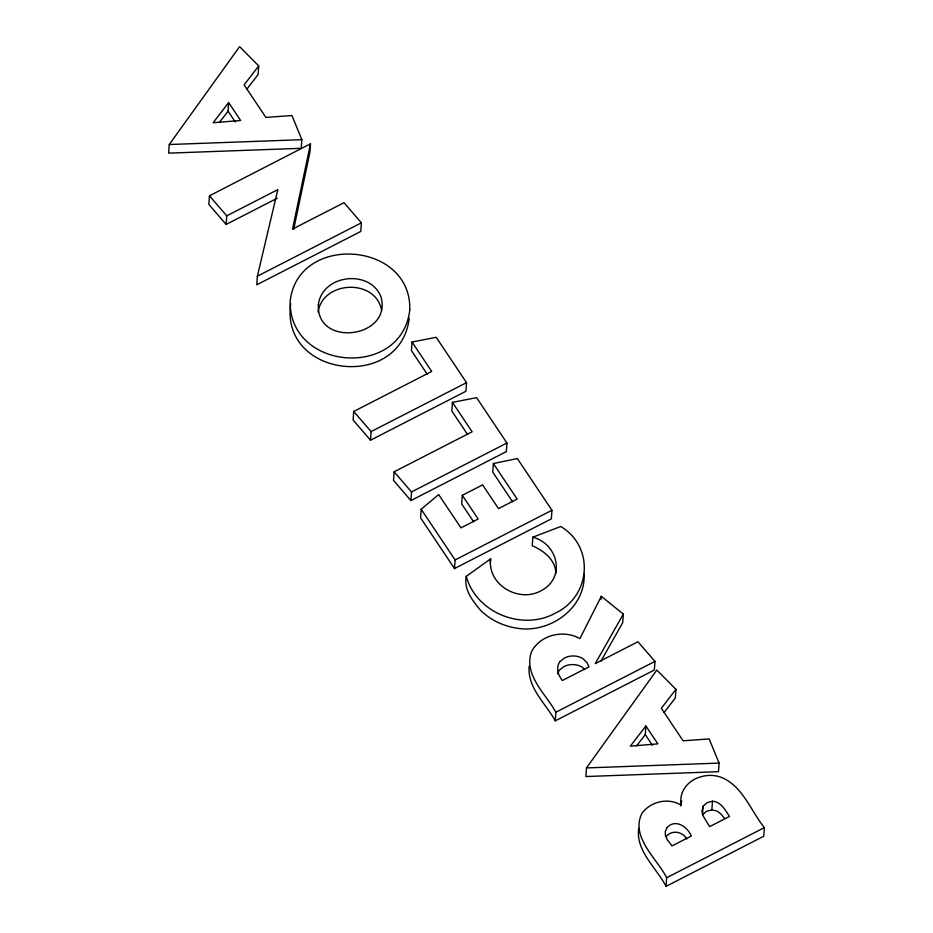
<?xml version="1.0" encoding="UTF-8"?>
<svg xmlns="http://www.w3.org/2000/svg" width="933" height="933" viewBox="0 0 933 933"><rect width="100%" height="100%" fill="white"/><g stroke="black" fill="none" stroke-linecap="round" stroke-linejoin="round"><path stroke-width="1.4" d="M584.105 574.075C585.761 606.893 552.266 631.641 521.232 628.76C505.966 627.256 491.155 621.005 480.308 610.007C472.565 600.7 463.526 589.248 466.267 576.372L490.618 558.832C487.353 585.026 518.935 603.068 540.872 590.822C565.83 578.297 558.61 544.219 532.848 537.175L532.242 545.782C543.636 550.482 555.648 559.998 555.858 573.363M529.174 666.244C527.157 687.738 545.817 703.622 555.275 720.836L654.371 669.999L654.978 661.392L637.927 641.752L595.254 663.643L623.314 614.089L601.295 596.327L579.906 638.627C563.754 629.32 540.277 634.72 531.553 651.666C523.098 674.769 546.038 694.117 555.881 712.229L555.275 720.836M169.246 144.522L168.651 153.14L301.254 148.3L301.86 139.682L291.936 115.54L265.893 117.406L244.131 84.88L258.721 65.905L239.594 46.65L169.246 144.522L301.86 139.682M293.72 229.168L309.873 152.417L310.479 143.81L209.447 195.813L208.852 204.42L226.148 224.433L277.218 198.239M219.43 122.386L228.06 111.179L228.655 102.572L240.644 120.485L213.132 122.736L228.655 102.572M226.148 224.433L226.742 215.826L209.447 195.813M258.721 65.905L258.114 74.512L246.965 89.032M226.742 215.826L277.824 189.632L257.368 276.191L256.762 284.798L360.791 231.442L361.386 222.835L344.009 202.683L292.53 229.086L310.479 143.81M412.036 342.014L431.722 371.439L353.724 411.453L353.117 420.06L370.506 440.201L465.94 391.254L466.535 382.647L436.178 337.291L412.036 342.014L411.43 350.621L427.186 374.156M370.506 440.201L371.112 431.594L353.724 411.453M452.435 402.38L472.121 431.792L394.123 471.806L393.516 480.413L410.905 500.566L506.339 451.619L506.934 443.012L476.576 397.645L452.435 402.38L451.829 410.986L467.585 434.521M410.905 500.566L411.511 491.959L394.123 471.806M493.37 463.538L517.139 499.05L498.502 508.613L482.629 484.892L462.29 495.318L478.174 519.04L460.949 527.868L438.662 494.56L421.191 509.266L420.585 517.873L454.499 568.547L551.345 518.876L551.951 510.258L517.337 458.558L493.37 463.538L492.764 472.145L512.567 501.744M454.499 568.547L455.106 559.94L421.191 509.266M462.29 495.318L461.695 503.925L473.602 521.722M490.315 563.135L490.618 558.832M586.472 767.929L585.877 776.536L718.48 771.696L719.086 763.089L709.162 738.936L683.119 740.814L661.357 708.287L675.947 689.312L656.82 670.057L586.472 767.929L719.086 763.089M601.097 599.196L601.295 596.327M623.314 614.089L622.708 622.696L600.969 661.1M636.656 745.794L645.274 734.586L645.881 725.979L657.87 743.881L630.346 746.143L645.881 725.979M675.947 689.312L675.34 697.919L664.179 712.427M666.057 886.35L666.652 877.743C657.1 858.535 629.903 836.866 642.091 813.075C651.012 801.249 668.564 797.33 681.323 805.307C678.384 791.767 688.402 779.848 701.184 776.722A28.142 24.853 4 0 1 721.629 777.492C742.878 786.344 750.832 810.894 764.349 827.629L763.754 836.236L666.057 886.35C656.622 868.087 635.478 850.919 638.72 828.387M703.109 806.17L701.954 811.069L702.981 815.675L709.628 826.626L729.536 816.422C725.244 810.182 721.069 801.739 712.485 801.225L707.074 802.695L703.109 806.17L702.502 814.777L706.479 811.302L711.891 809.832L717.069 811.092L720.871 813.926L724.509 818.416M711.891 809.832L712.485 801.225M409.202 318.188C400.77 391.394 280.11 377.667 290.699 303.645M680.612 805.797L681.685 800.934M318.048 312.03C322.841 280.32 376.081 278.349 381.597 310.432M557.607 673.929L559.217 670.267L563.707 666.71A17.33 15.301 4 0 1 582.215 667.142L584.734 669.602M666.442 836.26C672.145 829.647 682.653 831.606 686.746 838.942M257.368 276.191L361.386 222.835M371.112 431.594L466.535 382.647M411.511 491.959L506.934 443.012M455.106 559.94L551.951 510.258M555.881 712.229L654.978 661.392M666.652 877.743L764.349 827.629M532.848 537.175L560.78 526.492C595.079 547.193 590.647 596.42 555.403 613.121C522.538 631.338 476.238 612.923 466.267 576.372M228.06 111.179L235.244 121.931M645.274 734.586L652.47 745.327M318.375 304.555C316.042 348.126 392.63 337.933 380.956 296.787C369.818 268.786 322.223 274.489 318.375 304.555M409.797 309.581C402.345 379.148 289.218 371.346 290.14 301.441C297.405 233.25 411.406 240.994 409.797 309.581M559.823 661.66C555.613 667.701 558.132 675.247 562.354 680.519L589.038 666.827L587.02 662.64L582.81 658.535A17.33 15.301 4 0 0 564.302 658.103L559.823 661.66M667.048 827.653L665.299 831.35L665.381 835.513L667.258 839.665L672.028 845.916L691.353 836.003C687.423 826.813 675.375 818.299 667.048 827.653"/></g></svg>
